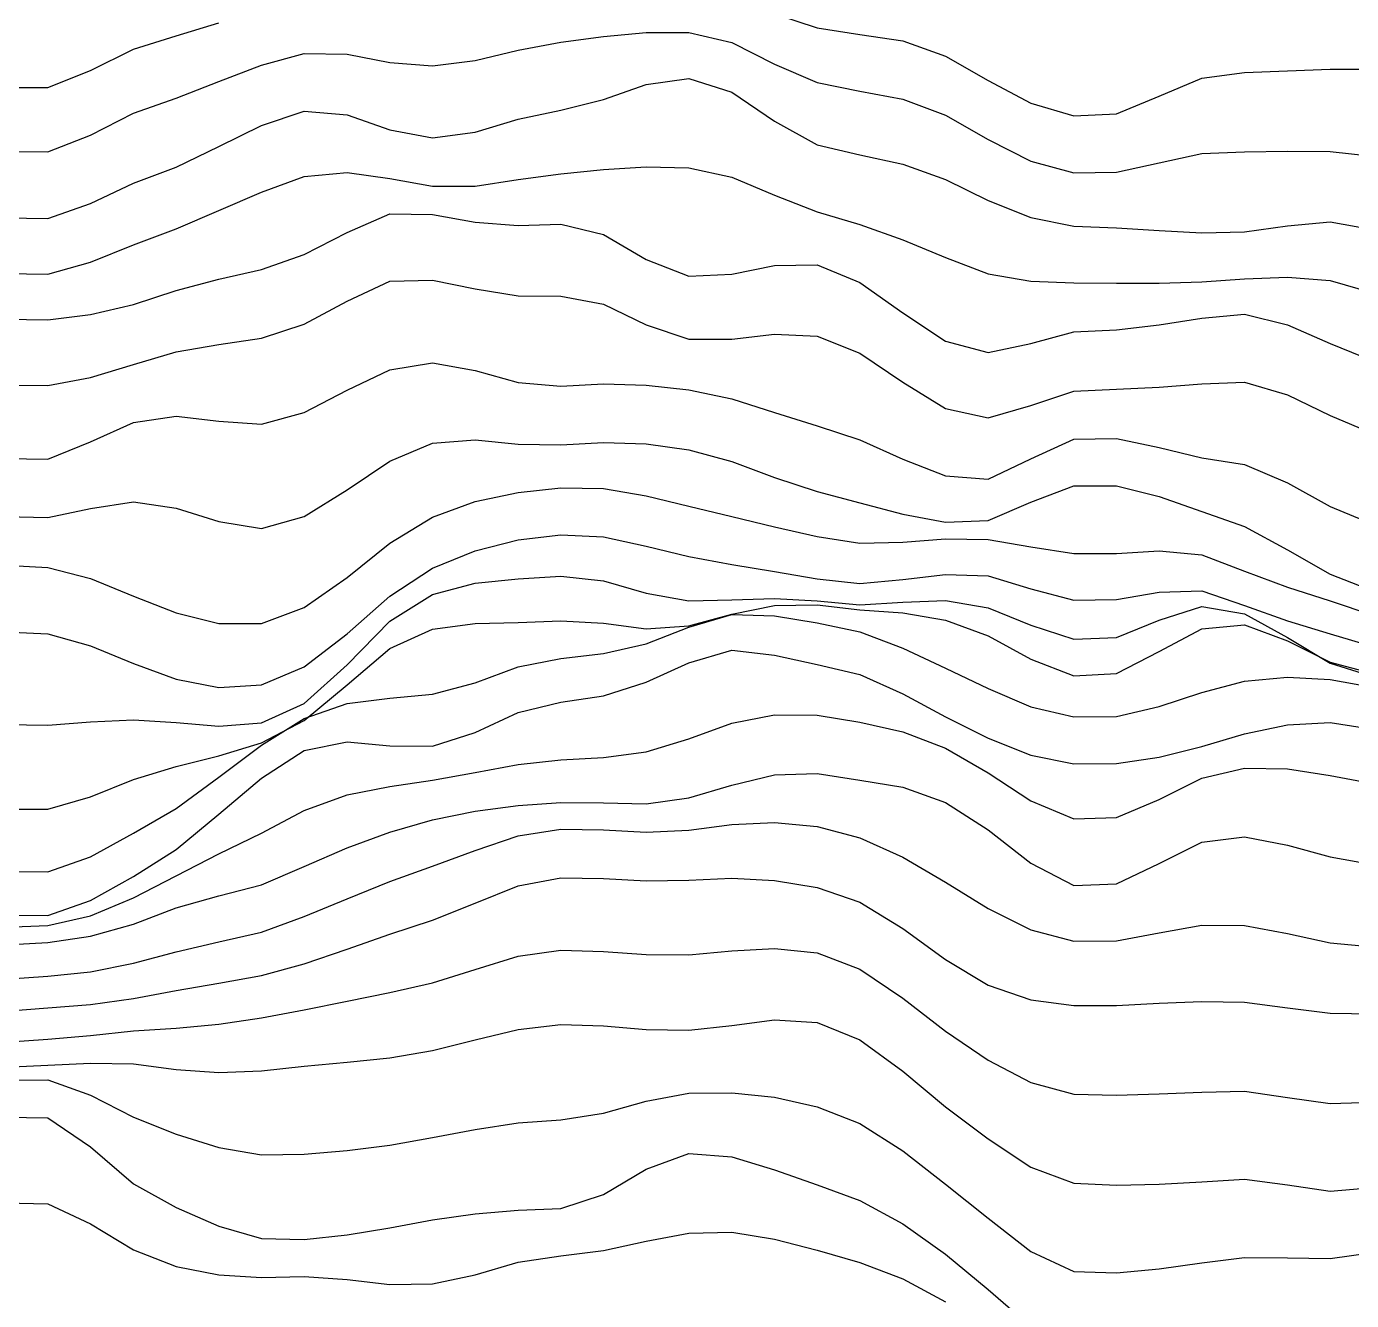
# Model space of a CAD drawing. Header units: metres. Extents: x 0 to 1200, y 54 to 769.
# Drawn here: x 600 to 724.4, y 460.8 to 580.4 of the extents above; entities that cross this region are included whole.
import ezdxf

# ---------------------------------------------------------------- set-up
doc = ezdxf.new("R2010")
doc.units = ezdxf.units.M

msp = doc.modelspace()

# ---------------------------------------------------------------- linework, layer by layer
for p, q in [((670.23315, 581.57367), (674.2465, 580.2562)), ((614.046, 579.50366), (618.0594, 580.7454)), ((654.1797, 579.454), (658.19305, 579.8175)), ((658.19305, 579.8175), (662.2064, 579.833)), ((662.2064, 579.833), (666.2198, 578.8937)), ((674.2465, 580.2562), (678.2599, 579.62964)), ((610.03265, 578.26587), (614.046, 579.50366)), ((646.15295, 578.17316), (650.1663, 578.92535)), ((650.1663, 578.92535), (654.1797, 579.454)), ((666.2198, 578.8937), (670.23315, 576.83954)), ((678.2599, 579.62964), (682.27325, 579.0277)), ((682.27325, 579.0277), (686.2866, 577.61615)), ((606.0193, 576.24896), (610.03265, 578.26587)), ((622.07275, 576.7696), (626.0861, 577.8584)), ((626.0861, 577.8584), (630.0995, 577.79694)), ((630.0995, 577.79694), (634.11285, 577.0161)), ((642.1396, 577.1855), (646.15295, 578.17316)), ((686.2866, 577.61615), (690.3, 575.30994)), ((602.0059, 574.65283), (606.0193, 576.24896)), ((618.0594, 575.2198), (622.07275, 576.7696)), ((634.11285, 577.0161), (638.1262, 576.6914)), ((638.1262, 576.6914), (642.1396, 577.1855)), ((670.23315, 576.83954), (674.2465, 575.135)), ((710.3668, 575.5458), (714.3802, 576.0621)), ((714.3802, 576.0621), (718.39355, 576.23035)), ((718.39355, 576.23035), (722.4069, 576.37335)), ((722.4069, 576.37335), (726.4203, 576.3869)), ((614.046, 573.6521), (618.0594, 575.2198)), ((654.1797, 573.5385), (658.19305, 574.9507)), ((658.19305, 574.9507), (662.2064, 575.5077)), ((662.2064, 575.5077), (666.2198, 574.22394)), ((674.2465, 575.135), (678.2599, 574.3288)), ((690.3, 575.30994), (694.31335, 573.1988)), ((706.35345, 573.8341), (710.3668, 575.5458)), ((597.99255, 574.6658), (602.0059, 574.65283)), ((610.03265, 572.24304), (614.046, 573.6521)), ((666.2198, 574.22394), (670.23315, 571.48785)), ((678.2599, 574.3288), (682.27325, 573.5553)), ((682.27325, 573.5553), (686.2866, 572.05176)), ((702.3401, 572.1905), (706.35345, 573.8341)), ((622.07275, 571.0881), (626.0861, 572.4517)), ((626.0861, 572.4517), (630.0995, 572.0964)), ((646.15295, 571.6892), (650.1663, 572.5176)), ((650.1663, 572.5176), (654.1797, 573.5385)), ((694.31335, 573.1988), (698.3267, 572.00525)), ((606.0193, 570.1934), (610.03265, 572.24304)), ((618.0594, 569.1116), (622.07275, 571.0881)), ((630.0995, 572.0964), (634.11285, 570.6836)), ((642.1396, 570.45447), (646.15295, 571.6892)), ((670.23315, 571.48785), (674.2465, 569.281)), ((686.2866, 572.05176), (690.3, 569.7646)), ((698.3267, 572.00525), (702.3401, 572.1905)), ((602.0059, 568.61865), (606.0193, 570.1934)), ((634.11285, 570.6836), (638.1262, 569.93176)), ((638.1262, 569.93176), (642.1396, 570.45447)), ((597.99255, 568.64233), (602.0059, 568.61865)), ((614.046, 567.1848), (618.0594, 569.1116)), ((674.2465, 569.281), (678.2599, 568.33044)), ((690.3, 569.7646), (694.31335, 567.7553)), ((710.3668, 568.47253), (714.3802, 568.6246)), ((714.3802, 568.6246), (718.39355, 568.6931)), ((718.39355, 568.6931), (722.4069, 568.6643)), ((722.4069, 568.6643), (726.4203, 568.2101)), ((678.2599, 568.33044), (682.27325, 567.4652)), ((682.27325, 567.4652), (686.2866, 566.03894)), ((694.31335, 567.7553), (698.3267, 566.6456)), ((702.3401, 566.6997), (706.35345, 567.5956)), ((706.35345, 567.5956), (710.3668, 568.47253)), ((610.03265, 565.6722), (614.046, 567.1848)), ((622.07275, 564.8494), (626.0861, 566.3093)), ((626.0861, 566.3093), (630.0995, 566.693)), ((630.0995, 566.693), (634.11285, 566.12396)), ((634.11285, 566.12396), (638.1262, 565.40784)), ((646.15295, 566.01465), (650.1663, 566.5582)), ((650.1663, 566.5582), (654.1797, 566.9498)), ((654.1797, 566.9498), (658.19305, 567.2227)), ((658.19305, 567.2227), (662.2064, 567.1256)), ((662.2064, 567.1256), (666.2198, 566.2485)), ((666.2198, 566.2485), (670.23315, 564.54767)), ((698.3267, 566.6456), (702.3401, 566.6997)), ((606.0193, 563.76), (610.03265, 565.6722)), ((618.0594, 563.108), (622.07275, 564.8494)), ((638.1262, 565.40784), (642.1396, 565.38495)), ((642.1396, 565.38495), (646.15295, 566.01465)), ((686.2866, 566.03894), (690.3, 564.0469)), ((602.0059, 562.3529), (606.0193, 563.76)), ((670.23315, 564.54767), (674.2465, 562.9752)), ((690.3, 564.0469), (694.31335, 562.452)), ((597.99255, 562.41943), (602.0059, 562.3529)), ((614.046, 561.3787), (618.0594, 563.108)), ((630.0995, 561.0592), (634.11285, 562.7883)), ((634.11285, 562.7883), (638.1262, 562.731)), ((638.1262, 562.731), (642.1396, 562.0246)), ((674.2465, 562.9752), (678.2599, 561.7845)), ((694.31335, 562.452), (698.3267, 561.62714)), ((610.03265, 559.8858), (614.046, 561.3787)), ((642.1396, 562.0246), (646.15295, 561.7185)), ((646.15295, 561.7185), (650.1663, 561.8395)), ((650.1663, 561.8395), (654.1797, 560.85626)), ((678.2599, 561.7845), (682.27325, 560.37115)), ((698.3267, 561.62714), (702.3401, 561.4875)), ((702.3401, 561.4875), (706.35345, 561.2341)), ((706.35345, 561.2341), (710.3668, 561.0115)), ((714.3802, 561.1081), (718.39355, 561.6883)), ((718.39355, 561.6883), (722.4069, 562.0402)), ((722.4069, 562.0402), (726.4203, 561.34143)), ((606.0193, 558.24805), (610.03265, 559.8858)), ((626.0861, 558.9703), (630.0995, 561.0592)), ((654.1797, 560.85626), (658.19305, 558.51404)), ((682.27325, 560.37115), (686.2866, 558.7071)), ((710.3668, 561.0115), (714.3802, 561.1081)), ((622.07275, 557.5892), (626.0861, 558.9703)), ((686.2866, 558.7071), (690.3, 557.1685)), ((602.0059, 557.12164), (606.0193, 558.24805)), ((618.0594, 556.65424), (622.07275, 557.5892)), ((658.19305, 558.51404), (662.2064, 556.9561)), ((666.2198, 557.13635), (670.23315, 557.9641)), ((670.23315, 557.9641), (674.2465, 558.0246)), ((674.2465, 558.0246), (678.2599, 556.3625)), ((597.99255, 557.20215), (602.0059, 557.12164)), ((614.046, 555.59607), (618.0594, 556.65424)), ((630.0995, 554.5998), (634.11285, 556.4729)), ((634.11285, 556.4729), (638.1262, 556.575)), ((638.1262, 556.575), (642.1396, 555.7507)), ((662.2064, 556.9561), (666.2198, 557.13635)), ((678.2599, 556.3625), (682.27325, 553.49786)), ((690.3, 557.1685), (694.31335, 556.4668)), ((694.31335, 556.4668), (698.3267, 556.31494)), ((698.3267, 556.31494), (702.3401, 556.2965)), ((702.3401, 556.2965), (706.35345, 556.2931)), ((706.35345, 556.2931), (710.3668, 556.41174)), ((710.3668, 556.41174), (714.3802, 556.69824)), ((714.3802, 556.69824), (718.39355, 556.86835)), ((718.39355, 556.86835), (722.4069, 556.5404)), ((722.4069, 556.5404), (726.4203, 555.3775)), ((610.03265, 554.29236), (614.046, 555.59607)), ((642.1396, 555.7507), (646.15295, 555.11273)), ((646.15295, 555.11273), (650.1663, 555.072)), ((650.1663, 555.072), (654.1797, 554.30615)), ((606.0193, 553.337), (610.03265, 554.29236)), ((626.0861, 552.4282), (630.0995, 554.5998)), ((654.1797, 554.30615), (658.19305, 552.3786)), ((597.99255, 552.90564), (602.0059, 552.86145)), ((602.0059, 552.86145), (606.0193, 553.337)), ((622.07275, 551.1208), (626.0861, 552.4282)), ((682.27325, 553.49786), (686.2866, 550.8512)), ((706.35345, 552.37885), (710.3668, 553.0188)), ((710.3668, 553.0188), (714.3802, 553.3718)), ((714.3802, 553.3718), (718.39355, 552.3852)), ((658.19305, 552.3786), (662.2064, 551.0279)), ((666.2198, 551.02795), (670.23315, 551.4944)), ((670.23315, 551.4944), (674.2465, 551.328)), ((674.2465, 551.328), (678.2599, 549.7079)), ((694.31335, 550.61664), (698.3267, 551.71014)), ((698.3267, 551.71014), (702.3401, 551.92255)), ((702.3401, 551.92255), (706.35345, 552.37885)), ((718.39355, 552.3852), (722.4069, 550.6305)), ((614.046, 549.8283), (618.0594, 550.522)), ((618.0594, 550.522), (622.07275, 551.1208)), ((662.2064, 551.0279), (666.2198, 551.02795)), ((686.2866, 550.8512), (690.3, 549.79193)), ((690.3, 549.79193), (694.31335, 550.61664)), ((722.4069, 550.6305), (726.4203, 548.9976)), ((610.03265, 548.6448), (614.046, 549.8283)), ((634.11285, 548.1547), (638.1262, 548.8201)), ((638.1262, 548.8201), (642.1396, 548.10364)), ((678.2599, 549.7079), (682.27325, 546.99146)), ((602.0059, 546.6687), (606.0193, 547.4398)), ((606.0193, 547.4398), (610.03265, 548.6448)), ((630.0995, 546.245), (634.11285, 548.1547)), ((642.1396, 548.10364), (646.15295, 546.9553)), ((597.99255, 546.71344), (602.0059, 546.6687)), ((626.0861, 544.15564), (630.0995, 546.245)), ((646.15295, 546.9553), (650.1663, 546.62805)), ((650.1663, 546.62805), (654.1797, 546.82416)), ((654.1797, 546.82416), (658.19305, 546.7229)), ((658.19305, 546.7229), (662.2064, 546.28516)), ((662.2064, 546.28516), (666.2198, 545.42926)), ((682.27325, 546.99146), (686.2866, 544.50824)), ((698.3267, 546.1562), (702.3401, 546.34717)), ((702.3401, 546.34717), (706.35345, 546.526)), ((706.35345, 546.526), (710.3668, 546.84216)), ((710.3668, 546.84216), (714.3802, 547.0069)), ((714.3802, 547.0069), (718.39355, 545.7978)), ((666.2198, 545.42926), (670.23315, 544.15326)), ((694.31335, 544.8005), (698.3267, 546.1562)), ((718.39355, 545.7978), (722.4069, 543.85394)), ((610.03265, 543.2148), (614.046, 543.7912)), ((614.046, 543.7912), (618.0594, 543.348)), ((622.07275, 543.042), (626.0861, 544.15564)), ((670.23315, 544.15326), (674.2465, 542.898)), ((686.2866, 544.50824), (690.3, 543.6324)), ((690.3, 543.6324), (694.31335, 544.8005)), ((722.4069, 543.85394), (726.4203, 542.18665)), ((606.0193, 541.38806), (610.03265, 543.2148)), ((618.0594, 543.348), (622.07275, 543.042)), ((674.2465, 542.898), (678.2599, 541.56696)), ((602.0059, 539.7562), (606.0193, 541.38806)), ((634.11285, 539.5656), (638.1262, 541.2586)), ((638.1262, 541.2586), (642.1396, 541.5661)), ((642.1396, 541.5661), (646.15295, 541.1786)), ((650.1663, 541.1138), (654.1797, 541.3195)), ((654.1797, 541.3195), (658.19305, 541.2071)), ((658.19305, 541.2071), (662.2064, 540.6359)), ((678.2599, 541.56696), (682.27325, 539.78033)), ((694.31335, 539.7979), (698.3267, 541.6518)), ((698.3267, 541.6518), (702.3401, 541.7093)), ((702.3401, 541.7093), (706.35345, 540.85205)), ((646.15295, 541.1786), (650.1663, 541.1138)), ((662.2064, 540.6359), (666.2198, 539.53705)), ((706.35345, 540.85205), (710.3668, 539.89984)), ((597.99255, 539.8178), (602.0059, 539.7562)), ((630.0995, 536.89197), (634.11285, 539.5656)), ((666.2198, 539.53705), (670.23315, 538.0454)), ((682.27325, 539.78033), (686.2866, 538.19855)), ((690.3, 537.9042), (694.31335, 539.7979)), ((710.3668, 539.89984), (714.3802, 539.2728)), ((714.3802, 539.2728), (718.39355, 537.5341)), ((670.23315, 538.0454), (674.2465, 536.7231)), ((686.2866, 538.19855), (690.3, 537.9042)), ((718.39355, 537.5341), (722.4069, 535.30804)), ((626.0861, 534.3923), (630.0995, 536.89197)), ((642.1396, 535.78296), (646.15295, 536.65)), ((646.15295, 536.65), (650.1663, 537.0883)), ((650.1663, 537.0883), (654.1797, 537.0027)), ((654.1797, 537.0027), (658.19305, 536.32056)), ((658.19305, 536.32056), (662.2064, 535.3636)), ((674.2465, 536.7231), (678.2599, 535.6622)), ((694.31335, 535.714), (698.3267, 537.2536)), ((698.3267, 537.2536), (702.3401, 537.25903)), ((702.3401, 537.25903), (706.35345, 536.25397)), ((706.35345, 536.25397), (710.3668, 534.84155)), ((602.0059, 534.2743), (606.0193, 535.1305)), ((606.0193, 535.1305), (610.03265, 535.7545)), ((610.03265, 535.7545), (614.046, 535.1762)), ((614.046, 535.1762), (618.0594, 533.9227)), ((638.1262, 534.30597), (642.1396, 535.78296)), ((662.2064, 535.3636), (666.2198, 534.396)), ((678.2599, 535.6622), (682.27325, 534.605)), ((690.3, 534.0009), (694.31335, 535.714)), ((722.4069, 535.30804), (726.4203, 533.66046)), ((597.99255, 534.37616), (602.0059, 534.2743)), ((618.0594, 533.9227), (622.07275, 533.24756)), ((622.07275, 533.24756), (626.0861, 534.3923)), ((634.11285, 531.87036), (638.1262, 534.30597)), ((666.2198, 534.396), (670.23315, 533.421)), ((682.27325, 534.605), (686.2866, 533.84033)), ((686.2866, 533.84033), (690.3, 534.0009)), ((710.3668, 534.84155), (714.3802, 533.43524)), ((646.15295, 532.1781), (650.1663, 532.6681)), ((650.1663, 532.6681), (654.1797, 532.4705)), ((670.23315, 533.421), (674.2465, 532.50446)), ((674.2465, 532.50446), (678.2599, 531.88873)), ((714.3802, 533.43524), (718.39355, 531.2666)), ((630.0995, 528.6541), (634.11285, 531.87036)), ((642.1396, 531.15924), (646.15295, 532.1781)), ((654.1797, 532.4705), (658.19305, 531.6127)), ((658.19305, 531.6127), (662.2064, 530.64246)), ((678.2599, 531.88873), (682.27325, 531.9851)), ((682.27325, 531.9851), (686.2866, 532.2739)), ((686.2866, 532.2739), (690.3, 532.21106)), ((690.3, 532.21106), (694.31335, 531.53033)), ((694.31335, 531.53033), (698.3267, 530.9153)), ((718.39355, 531.2666), (722.4069, 528.9653)), ((638.1262, 529.52014), (642.1396, 531.15924)), ((662.2064, 530.64246), (666.2198, 529.89026)), ((698.3267, 530.9153), (702.3401, 530.9209)), ((702.3401, 530.9209), (706.35345, 531.1656)), ((706.35345, 531.1656), (710.3668, 530.7903)), ((710.3668, 530.7903), (714.3802, 529.25336)), ((597.99255, 529.8106), (602.0059, 529.60535)), ((602.0059, 529.60535), (606.0193, 528.55505)), ((634.11285, 526.89075), (638.1262, 529.52014)), ((646.15295, 528.5421), (650.1663, 528.78204)), ((650.1663, 528.78204), (654.1797, 528.3441)), ((666.2198, 529.89026), (670.23315, 529.21686)), ((670.23315, 529.21686), (674.2465, 528.5282)), ((682.27325, 528.4574), (686.2866, 528.95276)), ((686.2866, 528.95276), (690.3, 528.7991)), ((690.3, 528.7991), (694.31335, 527.6013)), ((714.3802, 529.25336), (718.39355, 527.749)), ((722.4069, 528.9653), (726.4203, 527.39435)), ((606.0193, 528.55505), (610.03265, 526.91125)), ((626.0861, 525.834), (630.0995, 528.6541)), ((638.1262, 527.0672), (642.1396, 528.1242)), ((642.1396, 528.1242), (646.15295, 528.5421)), ((654.1797, 528.3441), (658.19305, 527.17444)), ((674.2465, 528.5282), (678.2599, 528.0836)), ((678.2599, 528.0836), (682.27325, 528.4574)), ((694.31335, 527.6013), (698.3267, 526.53595)), ((718.39355, 527.749), (722.4069, 526.4647)), ((610.03265, 526.91125), (614.046, 525.3449)), ((630.0995, 523.3687), (634.11285, 526.89075)), ((634.11285, 524.5435), (638.1262, 527.0672)), ((658.19305, 527.17444), (662.2064, 526.4759)), ((662.2064, 526.4759), (666.2198, 526.56415)), ((666.2198, 526.56415), (670.23315, 526.6967)), ((670.23315, 526.6967), (674.2465, 526.4653)), ((674.2465, 526.4653), (678.2599, 526.08734)), ((678.2599, 526.08734), (682.27325, 526.3506)), ((682.27325, 526.3506), (686.2866, 526.4959)), ((686.2866, 526.4959), (690.3, 525.8129)), ((698.3267, 526.53595), (702.3401, 526.57556)), ((702.3401, 526.57556), (706.35345, 527.27576)), ((706.35345, 527.27576), (710.3668, 527.3925)), ((710.3668, 527.3925), (714.3802, 526.03815)), ((722.4069, 526.4647), (726.4203, 525.1341)), ((614.046, 525.3449), (618.0594, 524.3289)), ((622.07275, 524.3459), (626.0861, 525.834)), ((662.2064, 524.13116), (666.2198, 525.2127)), ((662.2064, 523.9878), (666.2198, 525.1958)), ((666.2198, 525.2127), (670.23315, 526.014)), ((666.2198, 525.1958), (670.23315, 525.04395)), ((670.23315, 526.014), (674.2465, 526.0907)), ((670.23315, 525.04395), (674.2465, 524.3915)), ((674.2465, 526.0907), (678.2599, 525.625)), ((678.2599, 525.625), (682.27325, 525.33527)), ((682.27325, 525.33527), (686.2866, 524.66516)), ((690.3, 525.8129), (694.31335, 524.16754)), ((706.35345, 524.64655), (710.3668, 525.9403)), ((710.3668, 525.9403), (714.3802, 525.2561)), ((714.3802, 526.03815), (718.39355, 524.594)), ((714.3802, 525.2561), (718.39355, 523.01373)), ((618.0594, 524.3289), (622.07275, 524.3459)), ((630.0995, 520.4633), (634.11285, 524.5435)), ((634.11285, 522.005), (638.1262, 523.80615)), ((638.1262, 523.80615), (642.1396, 524.3229)), ((642.1396, 524.3229), (646.15295, 524.4353)), ((646.15295, 524.4353), (650.1663, 524.57587)), ((650.1663, 524.57587), (654.1797, 524.3659)), ((654.1797, 524.3659), (658.19305, 523.843)), ((658.19305, 523.843), (662.2064, 524.13116)), ((658.19305, 522.42883), (662.2064, 523.9878)), ((674.2465, 524.3915), (678.2599, 523.5504)), ((686.2866, 524.66516), (690.3, 523.1796)), ((694.31335, 524.16754), (698.3267, 522.8618)), ((702.3401, 523.03845), (706.35345, 524.64655)), ((706.35345, 521.71954), (710.3668, 523.85236)), ((710.3668, 523.85236), (714.3802, 524.20935)), ((714.3802, 524.20935), (718.39355, 522.7126)), ((718.39355, 524.594), (722.4069, 523.37366)), ((597.99255, 523.5569), (602.0059, 523.36273)), ((602.0059, 523.36273), (606.0193, 522.24603)), ((626.0861, 520.2779), (630.0995, 523.3687)), ((678.2599, 523.5504), (682.27325, 522.0365)), ((690.3, 523.1796), (694.31335, 520.9865)), ((698.3267, 522.8618), (702.3401, 523.03845)), ((718.39355, 523.01373), (722.4069, 520.61224)), ((718.39355, 522.7126), (722.4069, 520.7217)), ((722.4069, 523.37366), (726.4203, 522.1837)), ((606.0193, 522.24603), (610.03265, 520.5751)), ((630.0995, 518.57007), (634.11285, 522.005)), ((650.1663, 521.05096), (654.1797, 521.5074)), ((654.1797, 521.5074), (658.19305, 522.42883)), ((662.2064, 520.65424), (666.2198, 521.8247)), ((666.2198, 521.8247), (670.23315, 521.37445)), ((670.23315, 521.37445), (674.2465, 520.50165)), ((682.27325, 522.0365), (686.2866, 520.14264)), ((702.3401, 519.65356), (706.35345, 521.71954)), ((610.03265, 520.5751), (614.046, 519.1232)), ((622.07275, 518.5916), (626.0861, 520.2779)), ((626.0861, 516.8336), (630.0995, 520.4633)), ((642.1396, 518.7699), (646.15295, 520.2623)), ((646.15295, 520.2623), (650.1663, 521.05096)), ((658.19305, 518.822), (662.2064, 520.65424)), ((674.2465, 520.50165), (678.2599, 519.5582)), ((686.2866, 520.14264), (690.3, 518.23224)), ((694.31335, 520.9865), (698.3267, 519.4327)), ((722.4069, 520.7217), (726.4203, 519.6286)), ((722.4069, 520.61224), (726.4203, 519.36206)), ((614.046, 519.1232), (618.0594, 518.33154)), ((654.1797, 517.55365), (658.19305, 518.822)), ((678.2599, 519.5582), (682.27325, 517.74963)), ((698.3267, 519.4327), (702.3401, 519.65356)), ((710.3668, 517.8509), (714.3802, 518.9125)), ((714.3802, 518.9125), (718.39355, 519.28815)), ((718.39355, 519.28815), (722.4069, 519.0699)), ((722.4069, 519.0699), (726.4203, 518.355)), ((618.0594, 518.33154), (622.07275, 518.5916)), ((626.0861, 515.2224), (630.0995, 518.57007)), ((634.11285, 517.3196), (638.1262, 517.6904)), ((638.1262, 517.6904), (642.1396, 518.7699)), ((682.27325, 517.74963), (686.2866, 515.5657)), ((690.3, 518.23224), (694.31335, 516.5284)), ((706.35345, 516.5492), (710.3668, 517.8509)), ((622.07275, 515.0193), (626.0861, 516.8336)), ((626.0861, 515.4342), (630.0995, 516.8241)), ((630.0995, 516.8241), (634.11285, 517.3196)), ((646.15295, 515.97894), (650.1663, 516.9419)), ((650.1663, 516.9419), (654.1797, 517.55365)), ((694.31335, 516.5284), (698.3267, 515.5602)), ((702.3401, 515.6165), (706.35345, 516.5492)), ((602.0059, 514.8058), (606.0193, 515.10486)), ((606.0193, 515.10486), (610.03265, 515.2837)), ((610.03265, 515.2837), (614.046, 515.02936)), ((622.07275, 512.90515), (626.0861, 515.4342)), ((622.07275, 513.1184), (626.0861, 515.2224)), ((642.1396, 514.0902), (646.15295, 515.97894)), ((666.2198, 514.9801), (670.23315, 515.7641)), ((670.23315, 515.7641), (674.2465, 515.7265)), ((674.2465, 515.7265), (678.2599, 515.0826)), ((678.2599, 515.0826), (682.27325, 514.1807)), ((686.2866, 515.5657), (690.3, 513.5587)), ((698.3267, 515.5602), (702.3401, 515.6165)), ((597.99255, 514.8684), (602.0059, 514.8058)), ((614.046, 515.02936), (618.0594, 514.6971)), ((618.0594, 514.6971), (622.07275, 515.0193)), ((638.1262, 512.8235), (642.1396, 514.0902)), ((662.2064, 513.51056), (666.2198, 514.9801)), ((682.27325, 514.1807), (686.2866, 512.6361)), ((710.3668, 512.7965), (714.3802, 513.9746)), ((714.3802, 513.9746), (718.39355, 514.8092)), ((718.39355, 514.8092), (722.4069, 515.0468)), ((722.4069, 515.0468), (726.4203, 514.4159)), ((618.0594, 511.9018), (622.07275, 513.1184)), ((618.0594, 509.90286), (622.07275, 512.90515)), ((626.0861, 512.4279), (630.0995, 513.2162)), ((630.0995, 513.2162), (634.11285, 512.8414)), ((634.11285, 512.8414), (638.1262, 512.8235)), ((658.19305, 512.2903), (662.2064, 513.51056)), ((686.2866, 512.6361), (690.3, 510.31836)), ((690.3, 513.5587), (694.31335, 511.98907)), ((706.35345, 511.7778), (710.3668, 512.7965)), ((614.046, 510.90512), (618.0594, 511.9018)), ((622.07275, 509.83047), (626.0861, 512.4279)), ((646.15295, 511.10742), (650.1663, 511.53046)), ((650.1663, 511.53046), (654.1797, 511.77133)), ((654.1797, 511.77133), (658.19305, 512.2903)), ((694.31335, 511.98907), (698.3267, 511.17502)), ((702.3401, 511.18176), (706.35345, 511.7778)), ((610.03265, 509.67682), (614.046, 510.90512)), ((638.1262, 509.6251), (642.1396, 510.35016)), ((642.1396, 510.35016), (646.15295, 511.10742)), ((666.2198, 509.15723), (670.23315, 510.1242)), ((670.23315, 510.1242), (674.2465, 510.2508)), ((674.2465, 510.2508), (678.2599, 509.6403)), ((690.3, 510.31836), (694.31335, 507.68427)), ((698.3267, 511.17502), (702.3401, 511.18176)), ((710.3668, 509.8076), (714.3802, 510.77078)), ((714.3802, 510.77078), (718.39355, 510.692)), ((718.39355, 510.692), (722.4069, 510.07526)), ((606.0193, 508.07846), (610.03265, 509.67682)), ((614.046, 506.98428), (618.0594, 509.90286)), ((618.0594, 506.43973), (622.07275, 509.83047)), ((630.0995, 508.26477), (634.11285, 509.03967)), ((634.11285, 509.03967), (638.1262, 509.6251)), ((662.2064, 507.9765), (666.2198, 509.15723)), ((678.2599, 509.6403), (682.27325, 508.96356)), ((682.27325, 508.96356), (686.2866, 507.5202)), ((706.35345, 507.8216), (710.3668, 509.8076)), ((722.4069, 510.07526), (726.4203, 509.31677)), ((602.0059, 506.8969), (606.0193, 508.07846)), ((626.0861, 506.77548), (630.0995, 508.26477)), ((658.19305, 507.40866), (662.2064, 507.9765)), ((694.31335, 507.68427), (698.3267, 505.99112)), ((702.3401, 506.11792), (706.35345, 507.8216)), ((597.99255, 506.9081), (602.0059, 506.8969)), ((610.03265, 504.65652), (614.046, 506.98428)), ((614.046, 503.11087), (618.0594, 506.43973)), ((622.07275, 504.64456), (626.0861, 506.77548)), ((638.1262, 505.89008), (642.1396, 506.70792)), ((642.1396, 506.70792), (646.15295, 507.23837)), ((646.15295, 507.23837), (650.1663, 507.5166)), ((650.1663, 507.5166), (654.1797, 507.48553)), ((654.1797, 507.48553), (658.19305, 507.40866)), ((686.2866, 507.5202), (690.3, 504.95068)), ((634.11285, 504.74347), (638.1262, 505.89008)), ((662.2064, 504.94824), (666.2198, 505.46533)), ((666.2198, 505.46533), (670.23315, 505.6396)), ((670.23315, 505.6396), (674.2465, 505.2726)), ((674.2465, 505.2726), (678.2599, 504.2084)), ((698.3267, 505.99112), (702.3401, 506.11792)), ((606.0193, 502.43643), (610.03265, 504.65652)), ((618.0594, 502.70044), (622.07275, 504.64456)), ((630.0995, 503.28784), (634.11285, 504.74347)), ((642.1396, 503.03152), (646.15295, 504.3975)), ((646.15295, 504.3975), (650.1663, 505.02002)), ((650.1663, 505.02002), (654.1797, 504.95352)), ((654.1797, 504.95352), (658.19305, 504.74323)), ((658.19305, 504.74323), (662.2064, 504.94824)), ((678.2599, 504.2084), (682.27325, 502.3958)), ((690.3, 504.95068), (694.31335, 501.82272)), ((710.3668, 503.81586), (714.3802, 504.29315)), ((714.3802, 504.29315), (718.39355, 503.53046)), ((610.03265, 500.58542), (614.046, 503.11087)), ((614.046, 500.6564), (618.0594, 502.70044)), ((626.0861, 501.51578), (630.0995, 503.28784)), ((638.1262, 501.55164), (642.1396, 503.03152)), ((706.35345, 501.81088), (710.3668, 503.81586)), ((718.39355, 503.53046), (722.4069, 502.42407)), ((602.0059, 501.0074), (606.0193, 502.43643)), ((622.07275, 499.8049), (626.0861, 501.51578)), ((634.11285, 500.11728), (638.1262, 501.55164)), ((682.27325, 502.3958), (686.2866, 500.03928)), ((694.31335, 501.82272), (698.3267, 499.75507)), ((702.3401, 499.8907), (706.35345, 501.81088)), ((722.4069, 502.42407), (726.4203, 501.72107)), ((597.99255, 501.05133), (602.0059, 501.0074)), ((606.0193, 498.3229), (610.03265, 500.58542)), ((610.03265, 498.58026), (614.046, 500.6564)), ((646.15295, 499.72363), (650.1663, 500.47412)), ((650.1663, 500.47412), (654.1797, 500.40253)), ((654.1797, 500.40253), (658.19305, 500.16513)), ((658.19305, 500.16513), (662.2064, 500.23166)), ((662.2064, 500.23166), (666.2198, 500.4411)), ((666.2198, 500.4411), (670.23315, 500.21353)), ((670.23315, 500.21353), (674.2465, 499.5584)), ((618.0594, 498.77957), (622.07275, 499.8049)), ((630.0995, 498.49527), (634.11285, 500.11728)), ((642.1396, 498.0686), (646.15295, 499.72363)), ((674.2465, 499.5584), (678.2599, 498.18646)), ((686.2866, 500.03928), (690.3, 497.5731)), ((698.3267, 499.75507), (702.3401, 499.8907)), ((602.0059, 496.9183), (606.0193, 498.3229)), ((606.0193, 496.90582), (610.03265, 498.58026)), ((614.046, 497.64438), (618.0594, 498.77957)), ((626.0861, 496.8195), (630.0995, 498.49527)), ((638.1262, 496.47195), (642.1396, 498.0686)), ((678.2599, 498.18646), (682.27325, 495.6965)), ((597.99255, 496.95956), (602.0059, 496.9183)), ((602.0059, 495.96973), (606.0193, 496.90582)), ((610.03265, 496.11652), (614.046, 497.64438)), ((622.07275, 495.37308), (626.0861, 496.8195)), ((634.11285, 495.17285), (638.1262, 496.47195)), ((690.3, 497.5731), (694.31335, 495.5775)), ((597.99255, 495.83035), (602.0059, 495.96973)), ((606.0193, 494.9762), (610.03265, 496.11652)), ((618.0594, 494.4414), (622.07275, 495.37308)), ((630.0995, 493.75787), (634.11285, 495.17285)), ((682.27325, 495.6965), (686.2866, 492.8027)), ((694.31335, 495.5775), (698.3267, 494.5195)), ((702.3401, 494.553), (706.35345, 495.3059)), ((706.35345, 495.3059), (710.3668, 496.01498)), ((710.3668, 496.01498), (714.3802, 495.98065)), ((714.3802, 495.98065), (718.39355, 495.2255)), ((718.39355, 495.2255), (722.4069, 494.36374)), ((597.99255, 494.1735), (602.0059, 494.3952)), ((602.0059, 494.3952), (606.0193, 494.9762)), ((614.046, 493.52213), (618.0594, 494.4414)), ((698.3267, 494.5195), (702.3401, 494.553)), ((722.4069, 494.36374), (726.4203, 493.97833)), ((610.03265, 492.4467), (614.046, 493.52213)), ((626.0861, 492.3954), (630.0995, 493.75787)), ((642.1396, 491.84808), (646.15295, 493.09436)), ((646.15295, 493.09436), (650.1663, 493.66843)), ((650.1663, 493.66843), (654.1797, 493.55862)), ((654.1797, 493.55862), (658.19305, 493.2517)), ((658.19305, 493.2517), (662.2064, 493.23956)), ((662.2064, 493.23956), (666.2198, 493.59683)), ((666.2198, 493.59683), (670.23315, 493.81534)), ((670.23315, 493.81534), (674.2465, 493.4081)), ((674.2465, 493.4081), (678.2599, 491.8954)), ((686.2866, 492.8027), (690.3, 490.37656)), ((602.0059, 491.22827), (606.0193, 491.64398)), ((606.0193, 491.64398), (610.03265, 492.4467)), ((622.07275, 491.29462), (626.0861, 492.3954)), ((638.1262, 490.61646), (642.1396, 491.84808)), ((678.2599, 491.8954), (682.27325, 489.1674)), ((597.99255, 490.94434), (602.0059, 491.22827)), ((614.046, 489.87897), (618.0594, 490.56226)), ((618.0594, 490.56226), (622.07275, 491.29462)), ((634.11285, 489.6809), (638.1262, 490.61646)), ((690.3, 490.37656), (694.31335, 488.99158)), ((606.0193, 488.5677), (610.03265, 489.13876)), ((610.03265, 489.13876), (614.046, 489.87897)), ((630.0995, 488.87064), (634.11285, 489.6809)), ((682.27325, 489.1674), (686.2866, 486.057)), ((694.31335, 488.99158), (698.3267, 488.4819)), ((597.99255, 487.9423), (602.0059, 488.25992)), ((602.0059, 488.25992), (606.0193, 488.5677)), ((622.07275, 487.30197), (626.0861, 488.07443)), ((626.0861, 488.07443), (630.0995, 488.87064)), ((698.3267, 488.4819), (702.3401, 488.4727)), ((702.3401, 488.4727), (706.35345, 488.6796)), ((706.35345, 488.6796), (710.3668, 488.85428)), ((710.3668, 488.85428), (714.3802, 488.77515)), ((714.3802, 488.77515), (718.39355, 488.26303)), ((718.39355, 488.26303), (722.4069, 487.74582)), ((722.4069, 487.74582), (726.4203, 487.68878)), ((614.046, 486.35907), (618.0594, 486.73364)), ((618.0594, 486.73364), (622.07275, 487.30197)), ((646.15295, 486.22635), (650.1663, 486.68365)), ((650.1663, 486.68365), (654.1797, 486.55396)), ((654.1797, 486.55396), (658.19305, 486.21194)), ((662.2064, 486.15247), (666.2198, 486.6086)), ((666.2198, 486.6086), (670.23315, 487.12613)), ((670.23315, 487.12613), (674.2465, 486.87695)), ((674.2465, 486.87695), (678.2599, 485.24222)), ((597.99255, 485.0401), (602.0059, 485.3098)), ((602.0059, 485.3098), (606.0193, 485.67145)), ((606.0193, 485.67145), (610.03265, 486.1061)), ((610.03265, 486.1061), (614.046, 486.35907)), ((638.1262, 484.2473), (642.1396, 485.24713)), ((642.1396, 485.24713), (646.15295, 486.22635)), ((658.19305, 486.21194), (662.2064, 486.15247)), ((678.2599, 485.24222), (682.27325, 482.29584)), ((686.2866, 486.057), (690.3, 483.3392)), ((634.11285, 483.54648), (638.1262, 484.2473)), ((597.99255, 482.67474), (602.0059, 482.88205)), ((602.0059, 482.88205), (606.0193, 483.05627)), ((606.0193, 483.05627), (610.03265, 483.00293)), ((610.03265, 483.00293), (614.046, 482.45547)), ((622.07275, 482.34866), (626.0861, 482.7828)), ((626.0861, 482.7828), (630.0995, 483.15707)), ((630.0995, 483.15707), (634.11285, 483.54648)), ((690.3, 483.3392), (694.31335, 481.2424)), ((597.99255, 481.4474), (602.0059, 481.49625)), ((602.0059, 481.49625), (606.0193, 480.04175)), ((614.046, 482.45547), (618.0594, 482.1872)), ((618.0594, 482.1872), (622.07275, 482.34866)), ((682.27325, 482.29584), (686.2866, 478.9607)), ((662.2064, 480.23047), (666.2198, 480.27652)), ((666.2198, 480.27652), (670.23315, 479.85556)), ((694.31335, 481.2424), (698.3267, 480.1592)), ((706.35345, 480.1826), (710.3668, 480.3465)), ((710.3668, 480.3465), (714.3802, 480.4152)), ((714.3802, 480.4152), (718.39355, 479.8499)), ((606.0193, 480.04175), (610.03265, 478.00406)), ((654.1797, 478.37976), (658.19305, 479.495)), ((658.19305, 479.495), (662.2064, 480.23047)), ((670.23315, 479.85556), (674.2465, 478.9674)), ((698.3267, 480.1592), (702.3401, 480.06238)), ((702.3401, 480.06238), (706.35345, 480.1826)), ((718.39355, 479.8499), (722.4069, 479.26)), ((722.4069, 479.26), (726.4203, 479.39557)), ((597.99255, 477.991), (602.0059, 477.92004)), ((602.0059, 477.92004), (606.0193, 475.20236)), ((610.03265, 478.00406), (614.046, 476.3781)), ((646.15295, 477.4524), (650.1663, 477.75415)), ((650.1663, 477.75415), (654.1797, 478.37976)), ((674.2465, 478.9674), (678.2599, 477.40207)), ((686.2866, 478.9607), (690.3, 475.95892)), ((638.1262, 476.06873), (642.1396, 476.82266)), ((642.1396, 476.82266), (646.15295, 477.4524)), ((678.2599, 477.40207), (682.27325, 474.82516)), ((614.046, 476.3781), (618.0594, 475.13123)), ((630.0995, 474.87384), (634.11285, 475.3688)), ((634.11285, 475.3688), (638.1262, 476.06873)), ((690.3, 475.95892), (694.31335, 473.29758)), ((606.0193, 475.20236), (610.03265, 471.72125)), ((618.0594, 475.13123), (622.07275, 474.44775)), ((622.07275, 474.44775), (626.0861, 474.5113)), ((626.0861, 474.5113), (630.0995, 474.87384)), ((658.19305, 473.11652), (662.2064, 474.56287)), ((662.2064, 474.56287), (666.2198, 474.26877)), ((666.2198, 474.26877), (670.23315, 473.04947)), ((682.27325, 474.82516), (686.2866, 471.71252)), ((654.1797, 470.71466), (658.19305, 473.11652)), ((670.23315, 473.04947), (674.2465, 471.63037)), ((694.31335, 473.29758), (698.3267, 471.7771)), ((610.03265, 471.72125), (614.046, 469.51297)), ((674.2465, 471.63037), (678.2599, 470.1648)), ((686.2866, 471.71252), (690.3, 468.50385)), ((698.3267, 471.7771), (702.3401, 471.6203)), ((702.3401, 471.6203), (706.35345, 471.71304)), ((706.35345, 471.71304), (710.3668, 471.9258)), ((710.3668, 471.9258), (714.3802, 472.16608)), ((714.3802, 472.16608), (718.39355, 471.63443)), ((718.39355, 471.63443), (722.4069, 471.0555)), ((650.1663, 469.42145), (654.1797, 470.71466)), ((722.4069, 471.0555), (726.4203, 471.3713)), ((597.99255, 469.94577), (602.0059, 469.8527)), ((602.0059, 469.8527), (606.0193, 467.9698)), ((614.046, 469.51297), (618.0594, 467.7616)), ((642.1396, 468.9104), (646.15295, 469.2495)), ((646.15295, 469.2495), (650.1663, 469.42145)), ((678.2599, 470.1648), (682.27325, 467.97083)), ((606.0193, 467.9698), (610.03265, 465.52856)), ((634.11285, 467.5963), (638.1262, 468.34268)), ((638.1262, 468.34268), (642.1396, 468.9104)), ((682.27325, 467.97083), (686.2866, 465.12347)), ((690.3, 468.50385), (694.31335, 465.38477)), ((618.0594, 467.7616), (622.07275, 466.6043)), ((622.07275, 466.6043), (626.0861, 466.4926)), ((626.0861, 466.4926), (630.0995, 466.93906)), ((630.0995, 466.93906), (634.11285, 467.5963)), ((658.19305, 466.34738), (662.2064, 467.09726)), ((662.2064, 467.09726), (666.2198, 467.19516)), ((666.2198, 467.19516), (670.23315, 466.53662)), ((610.03265, 465.52856), (614.046, 463.96848)), ((650.1663, 464.96948), (654.1797, 465.4581)), ((654.1797, 465.4581), (658.19305, 466.34738)), ((670.23315, 466.53662), (674.2465, 465.51288)), ((674.2465, 465.51288), (678.2599, 464.35422)), ((694.31335, 465.38477), (698.3267, 463.5111)), ((642.1396, 463.19833), (646.15295, 464.38602)), ((646.15295, 464.38602), (650.1663, 464.96948)), ((678.2599, 464.35422), (682.27325, 462.82535)), ((686.2866, 465.12347), (690.3, 461.8023)), ((706.35345, 463.75986), (710.3668, 464.3235)), ((710.3668, 464.3235), (714.3802, 464.80853)), ((714.3802, 464.80853), (718.39355, 464.76688)), ((718.39355, 464.76688), (722.4069, 464.7109)), ((722.4069, 464.7109), (726.4203, 465.28024)), ((614.046, 463.96848), (618.0594, 463.17236)), ((618.0594, 463.17236), (622.07275, 462.9345)), ((622.07275, 462.9345), (626.0861, 463.0319)), ((626.0861, 463.0319), (630.0995, 462.7474)), ((638.1262, 462.33038), (642.1396, 463.19833)), ((682.27325, 462.82535), (686.2866, 460.6418)), ((698.3267, 463.5111), (702.3401, 463.3687)), ((702.3401, 463.3687), (706.35345, 463.75986)), ((630.0995, 462.7474), (634.11285, 462.27335)), ((634.11285, 462.27335), (638.1262, 462.33038)), ((690.3, 461.8023), (694.31335, 458.33612))]:
    msp.add_line(p, q)

doc.saveas('drawing.dxf')
